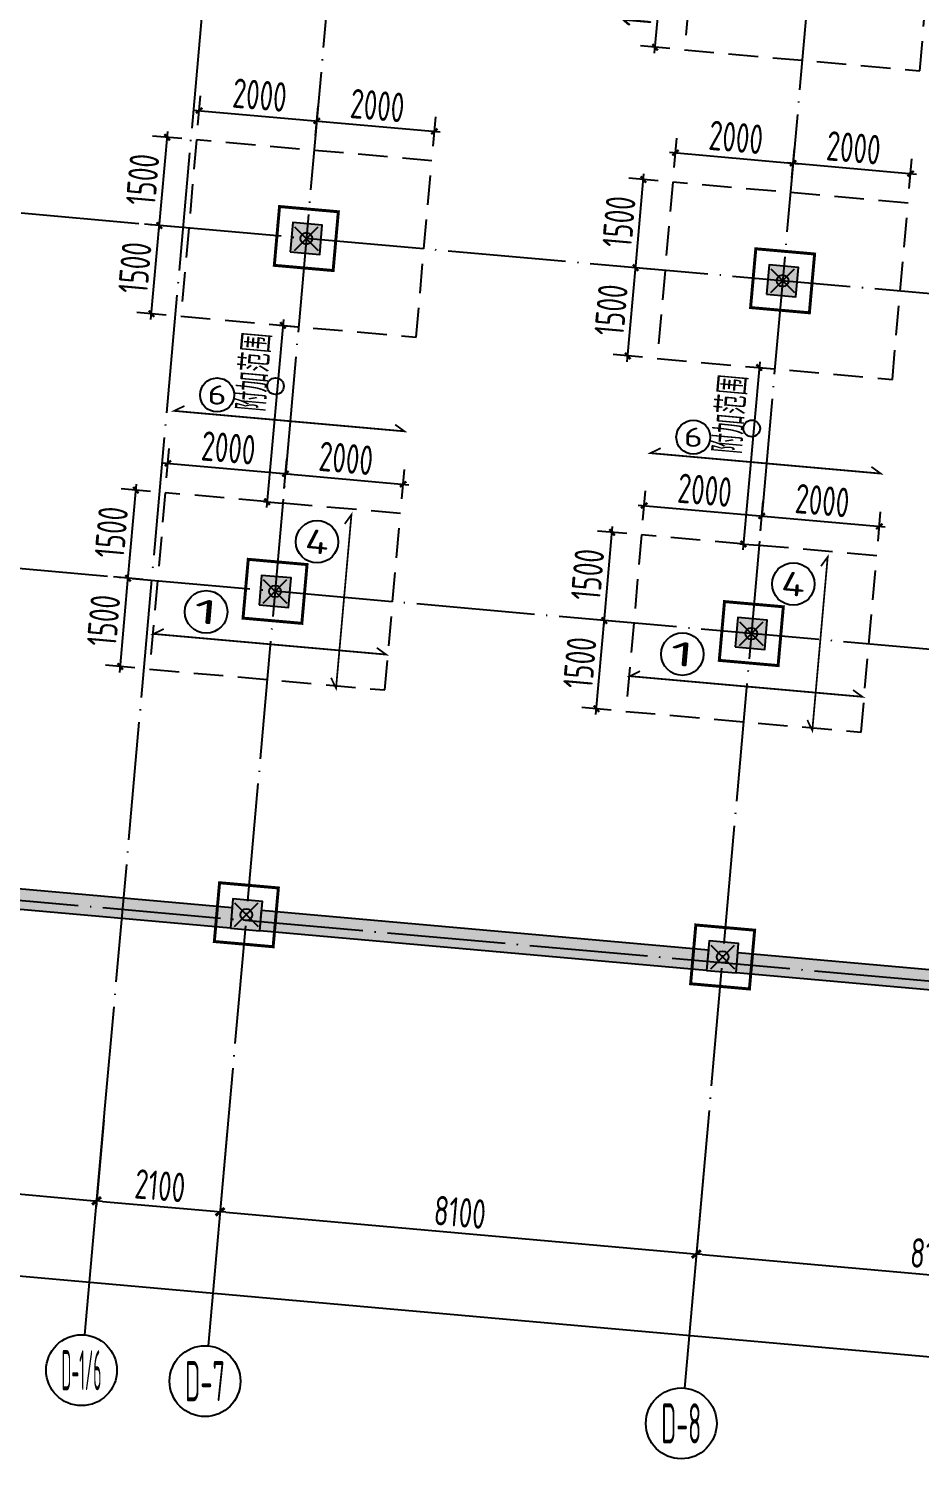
# Model space of a CAD drawing. Extents: x -57409 to 252654, y -8259 to 229119.
# Drawn here: x 83821 to 98913, y 24007 to 48636 of the extents above; entities that cross this region are included whole.
import ezdxf
from ezdxf.enums import TextEntityAlignment as Align

# ---------------------------------------------------------------- set-up
doc = ezdxf.new("R2010")
doc.units = 0
doc.header["$LTSCALE"] = 100
doc.header["$PDMODE"] = 35
doc.header["$PDSIZE"] = 200
doc.linetypes.add('DASHED', pattern=[0.75, 0.5, -0.25])
doc.linetypes.add('DOTE', pattern=[2.42, 2, -0.2, 0.02, -0.2])
doc.layers.get('0').update_dxf_attribs({"linetype": 'CONTINUOUS'})
doc.layers.get('Defpoints').update_dxf_attribs({"linetype": 'CONTINUOUS'})
for name, color, linetype in [('B-TEXT', 3, 'CONTINUOUS'), ('codim', 7, 'CONTINUOUS'), ('COLU', 7, 'CONTINUOUS'), ('CT', 2, 'CONTINUOUS'), ('dote', 253, 'DOTE'), ('h填实-柱墙', 254, 'CONTINUOUS'), ('WALL', 3, 'CONTINUOUS'), ('Z-AXIS', 3, 'CONTINUOUS'), ('Z-TEXT', 2, 'CONTINUOUS'), ('z柱下板带', 140, 'CONTINUOUS'), ('z柱下板带1', 60, 'CONTINUOUS'), ('板底钢筋', 24, 'CONTINUOUS')]:
    doc.layers.add(name, color=color, linetype=linetype)
doc.layers.add('重心计算', color=7, linetype='CONTINUOUS', plot=False)
doc.styles.add('_TCH_AXIS', font='tssdeng.shx', dxfattribs={"width": 0.7, "bigfont": 'tssdchn.shx'})
doc.styles.add('COMPLEX', font='tssdeng.shx', dxfattribs={"width": 0.7, "bigfont": 'tssdchn.shx'})
doc.styles.add('Jgcad-DIM', font='tssdeng.shx', dxfattribs={"width": 0.7, "bigfont": 'tssdchn.shx'})
doc.styles.add('TSSD_Dimension', font='tssdeng.shx', dxfattribs={"width": 0.7})
doc.dimstyles.new('TSSD_100_100$0', dxfattribs={"dimtxt": 300, "dimasz": 100, "dimexe": 100, "dimexo": 250, "dimgap": 100, "dimtad": 1, "dimdec": 0, "dimzin": 0, "dimdsep": 46, "dimtxsty": 'TSSD_Dimension', "dimblk": '_tsdbk', "dimblk1": '_tsdbk', "dimblk2": '_tsdbk', "dimsah": 1, "dimcen": 0, "dimdle": 100, "dimclrt": 7, "dimadec": 0, "dimazin": 0, "dimtfac": 1, "dimtdec": 0, "dimtix": 1, "dimtmove": 2, "dimatfit": 3, "dimldrblk": '_tsdbk', "dimfxl": 1, "dimtolj": 1, "dimtzin": 0, "dimarcsym": 0})

# ---------------------------------------------------------------- blocks, each defined once
blk = doc.blocks.new('_tsdbk')
blk.add_line((-1, 0), (0, 0))
at = {"const_width": 0.5}
blk.add_lwpolyline([(-0.7, -0.7), (0.7, 0.7)], dxfattribs=at)
blk = doc.blocks.new('*D14')
at = {"layer": 'Defpoints', "color": 0}
for p in [(48949, 33607), (214449, 18928), (214184, 15937)]:
    blk.add_point(p, dxfattribs=at)
at = {"layer": 'Z-AXIS', "color": 0, "lineweight": -2}
for p, q in [((48927, 33358), (48675, 30516)), ((48783, 30606), (214084, 15946)), ((214427, 18679), (214175, 15837))]:
    blk.add_line(p, q, dxfattribs=at)
at = {"layer": 'Z-AXIS', "color": 0, "lineweight": -2, "xscale": 100, "yscale": 100, "zscale": 100}
for p, rotation in [((48684, 30615), 174.9316457825303), ((214184, 15937), 354.9316457825303)]:
    blk.add_blockref('_tsdbk', p, dxfattribs=dict(at, rotation=rotation))
at = {"layer": 'Z-AXIS', "color": 7, "insert": (131465, 23625), "char_height": 500, "attachment_point": 5, "rotation": 354.9316, "style": 'TSSD_Dimension'}
blk.add_mtext('\\A1;166150', dxfattribs=at)
blk = doc.blocks.new('*D19')
at = {"layer": 'Defpoints', "color": 0}
for p in [(95267, 29499), (103335, 28783), (103192, 27169)]:
    blk.add_point(p, dxfattribs=at)
at = {"layer": 'Z-AXIS', "color": 0, "lineweight": -2}
for p, q in [((95245, 29250), (95115, 27785)), ((103313, 28534), (103183, 27069)), ((95223, 27875), (103093, 27178))]:
    blk.add_line(p, q, dxfattribs=at)
at = {"layer": 'Z-AXIS', "color": 0, "lineweight": -2, "xscale": 100, "yscale": 100, "zscale": 100}
for p, rotation in [((95124, 27884), 174.9316457825303), ((103192, 27169), 354.9316457825303)]:
    blk.add_blockref('_tsdbk', p, dxfattribs=dict(at, rotation=rotation))
at = {"layer": 'Z-AXIS', "color": 7, "insert": (99189, 27875), "char_height": 500, "attachment_point": 5, "rotation": 354.9316, "style": 'TSSD_Dimension'}
blk.add_mtext('\\A1;8100', dxfattribs=at)
blk = doc.blocks.new('*D20')
at = {"layer": 'Defpoints', "color": 0}
for p in [(79130, 30930), (85107, 30400), (84964, 28785)]:
    blk.add_point(p, dxfattribs=at)
at = {"layer": 'Z-AXIS', "color": 0, "lineweight": -2}
for p, q in [((79108, 30681), (78978, 29216)), ((85085, 30151), (84955, 28686)), ((79087, 29307), (84864, 28794))]:
    blk.add_line(p, q, dxfattribs=at)
at = {"layer": 'Z-AXIS', "color": 0, "lineweight": -2, "xscale": 100, "yscale": 100, "zscale": 100}
for p, rotation in [((78987, 29315), 174.9316457825303), ((84964, 28785), 354.9316457825303)]:
    blk.add_blockref('_tsdbk', p, dxfattribs=dict(at, rotation=rotation))
at = {"layer": 'Z-AXIS', "color": 7, "insert": (82006, 29399), "char_height": 500, "attachment_point": 5, "rotation": 354.9316, "style": 'TSSD_Dimension'}
blk.add_mtext('\\A1;6000', dxfattribs=at)
blk = doc.blocks.new('*D22')
at = {"layer": 'Defpoints', "color": 0}
for p in [(87199, 30214), (95267, 29499), (95124, 27884)]:
    blk.add_point(p, dxfattribs=at)
at = {"layer": 'Z-AXIS', "color": 0, "lineweight": -2}
for p, q in [((87177, 29965), (87047, 28500)), ((95245, 29250), (95115, 27785)), ((87155, 28591), (95024, 27893))]:
    blk.add_line(p, q, dxfattribs=at)
at = {"layer": 'Z-AXIS', "color": 0, "lineweight": -2, "xscale": 100, "yscale": 100, "zscale": 100}
for p, rotation in [((87056, 28600), 174.9316457825303), ((95124, 27884), 354.9316457825303)]:
    blk.add_blockref('_tsdbk', p, dxfattribs=dict(at, rotation=rotation))
at = {"layer": 'Z-AXIS', "color": 7, "insert": (91121, 28591), "char_height": 500, "attachment_point": 5, "rotation": 354.9316, "style": 'TSSD_Dimension'}
blk.add_mtext('\\A1;8100', dxfattribs=at)
blk = doc.blocks.new('_AXISO')
blk.add_circle((0, 0), 0.5)
at = {"layer": 'B-TEXT', "style": 'COMPLEX', "width": 1.450893}
blk.add_attdef('A', text='', height=0.56, dxfattribs=at).set_placement((0.249375, -0.28), (0.749375, -0.28), align=Align.FIT)
blk = doc.blocks.new('*D48')
at = {"layer": 'Defpoints', "color": 0}
for p in [(85107, 30400), (87199, 30214), (87056, 28600)]:
    blk.add_point(p, dxfattribs=at)
at = {"layer": 'Z-AXIS', "color": 0, "lineweight": -2}
for p, q in [((85085, 30151), (84955, 28686)), ((87177, 29965), (87047, 28500)), ((85063, 28777), (86956, 28609))]:
    blk.add_line(p, q, dxfattribs=at)
at = {"layer": 'Z-AXIS', "color": 0, "lineweight": -2, "xscale": 100, "yscale": 100, "zscale": 100}
for p, rotation in [((84964, 28785), 174.9316457825303), ((87056, 28600), 354.9316457825303)]:
    blk.add_blockref('_tsdbk', p, dxfattribs=dict(at, rotation=rotation))
at = {"layer": 'Z-AXIS', "color": 7, "insert": (86041, 29041), "char_height": 500, "attachment_point": 5, "rotation": 354.9316, "style": 'TSSD_Dimension'}
blk.add_mtext('\\A1;2100', dxfattribs=at)
blk = doc.blocks.new('_ArchTick')
at = {"color": 0, "linetype": 'ByBlock', "const_width": 0.4}
blk.add_lwpolyline([(-0.5, -0.5), (0.5, 0.5)], dxfattribs=at)
blk = doc.blocks.new('*D1928')
at = {"layer": 'codim', "color": 7, "lineweight": -2}
for p, q in [((94809, 49800), (94311, 49844)), ((94676, 48306), (94178, 48350))]:
    blk.add_line(p, q, dxfattribs=at)
at = {"layer": 'codim', "color": 0, "lineweight": -2}
blk.add_line((94418, 48228), (94569, 49922), dxfattribs=at)
at = {"layer": 'Defpoints', "color": 0}
for p in [(94560, 49822), (95058, 49778), (94925, 48284)]:
    blk.add_point(p, dxfattribs=at)
at = {"layer": 'codim', "color": 0, "lineweight": -2, "xscale": 100, "yscale": 100, "zscale": 100}
for p, rotation in [((94560, 49822), 84.93164578921417), ((94427, 48328), 264.9316457892142)]:
    blk.add_blockref('_ArchTick', p, dxfattribs=dict(at, rotation=rotation))
at = {"layer": 'codim', "color": 1, "insert": (94145, 49106), "char_height": 500, "attachment_point": 5, "rotation": 84.9316, "style": 'Jgcad-DIM'}
blk.add_mtext('\\A1;1500', dxfattribs=at)
blk = doc.blocks.new('*D1569')
at = {"layer": 'codim', "color": 7, "lineweight": -2}
for p, q in [((94345, 44571), (93847, 44615)), ((94212, 43076), (93714, 43121))]:
    blk.add_line(p, q, dxfattribs=at)
at = {"layer": 'codim', "color": 0, "lineweight": -2}
blk.add_line((93955, 42999), (94105, 44692), dxfattribs=at)
at = {"layer": 'Defpoints', "color": 0}
for p in [(94096, 44593), (94594, 44548), (94461, 43054)]:
    blk.add_point(p, dxfattribs=at)
at = {"layer": 'codim', "color": 0, "lineweight": -2, "xscale": 100, "yscale": 100, "zscale": 100}
for p, rotation in [((94096, 44593), 84.93164578921419), ((93963, 43099), 264.9316457892142)]:
    blk.add_blockref('_ArchTick', p, dxfattribs=dict(at, rotation=rotation))
at = {"layer": 'codim', "color": 1, "insert": (93681, 43876), "char_height": 500, "attachment_point": 5, "rotation": 84.9316, "style": 'Jgcad-DIM'}
blk.add_mtext('\\A1;1500', dxfattribs=at)
blk = doc.blocks.new('*D1570')
at = {"layer": 'codim', "color": 7, "lineweight": -2}
for p, q in [((94477, 46065), (93979, 46109)), ((94345, 44571), (93847, 44615))]:
    blk.add_line(p, q, dxfattribs=at)
at = {"layer": 'codim', "color": 0, "lineweight": -2}
blk.add_line((94087, 44493), (94237, 46186), dxfattribs=at)
at = {"layer": 'Defpoints', "color": 0}
for p in [(94228, 46087), (94726, 46043), (94594, 44548)]:
    blk.add_point(p, dxfattribs=at)
at = {"layer": 'codim', "color": 0, "lineweight": -2, "xscale": 100, "yscale": 100, "zscale": 100}
for p, rotation in [((94228, 46087), 84.93164578921419), ((94096, 44593), 264.9316457892142)]:
    blk.add_blockref('_ArchTick', p, dxfattribs=dict(at, rotation=rotation))
at = {"layer": 'codim', "color": 1, "insert": (93814, 45371), "char_height": 500, "attachment_point": 5, "rotation": 84.9316, "style": 'Jgcad-DIM'}
blk.add_mtext('\\A1;1500', dxfattribs=at)
blk = doc.blocks.new('*D1571')
at = {"layer": 'codim', "color": 0, "lineweight": -2}
blk.add_line((94671, 46549), (96862, 46355), dxfattribs=at)
at = {"layer": 'codim', "color": 7, "lineweight": -2}
for p, q in [((94749, 46292), (94793, 46790)), ((96741, 46115), (96785, 46613))]:
    blk.add_line(p, q, dxfattribs=at)
at = {"layer": 'Defpoints', "color": 0}
for p in [(96763, 46364), (94726, 46043), (96719, 45866)]:
    blk.add_point(p, dxfattribs=at)
at = {"layer": 'codim', "color": 0, "lineweight": -2, "xscale": 100, "yscale": 100, "zscale": 100}
for p, rotation in [((94771, 46541), 174.9316457875866), ((96763, 46364), 354.9316457875866)]:
    blk.add_blockref('_ArchTick', p, dxfattribs=dict(at, rotation=rotation))
at = {"layer": 'codim', "color": 1, "insert": (95798, 46801), "char_height": 500, "attachment_point": 5, "rotation": 354.9316, "style": 'Jgcad-DIM'}
blk.add_mtext('\\A1;2000', dxfattribs=at)
blk = doc.blocks.new('*D1572')
at = {"layer": 'codim', "color": 7, "lineweight": -2}
for p, q in [((96741, 46115), (96785, 46613)), ((98733, 45938), (98777, 46436))]:
    blk.add_line(p, q, dxfattribs=at)
at = {"layer": 'codim', "color": 0, "lineweight": -2}
blk.add_line((96663, 46373), (98855, 46178), dxfattribs=at)
at = {"layer": 'Defpoints', "color": 0}
for p in [(98755, 46187), (96719, 45866), (98711, 45689)]:
    blk.add_point(p, dxfattribs=at)
at = {"layer": 'codim', "color": 0, "lineweight": -2, "xscale": 100, "yscale": 100, "zscale": 100}
for p, rotation in [((96763, 46364), 174.9316457875866), ((98755, 46187), 354.9316457875866)]:
    blk.add_blockref('_ArchTick', p, dxfattribs=dict(at, rotation=rotation))
at = {"layer": 'codim', "color": 1, "insert": (97790, 46624), "char_height": 500, "attachment_point": 5, "rotation": 354.9316, "style": 'Jgcad-DIM'}
blk.add_mtext('\\A1;2000', dxfattribs=at)
blk = doc.blocks.new('*D1573')
at = {"layer": 'codim', "color": 7, "lineweight": -2}
for p, q in [((86277, 45286), (85779, 45330)), ((86144, 43792), (85646, 43836))]:
    blk.add_line(p, q, dxfattribs=at)
at = {"layer": 'codim', "color": 0, "lineweight": -2}
blk.add_line((85886, 43714), (86036, 45408), dxfattribs=at)
at = {"layer": 'Defpoints', "color": 0}
for p in [(86028, 45308), (86526, 45264), (86393, 43770)]:
    blk.add_point(p, dxfattribs=at)
at = {"layer": 'codim', "color": 0, "lineweight": -2, "xscale": 100, "yscale": 100, "zscale": 100}
for p, rotation in [((86028, 45308), 84.93164578921423), ((85895, 43814), 264.9316457892142)]:
    blk.add_blockref('_ArchTick', p, dxfattribs=dict(at, rotation=rotation))
at = {"layer": 'codim', "color": 1, "insert": (85613, 44592), "char_height": 500, "attachment_point": 5, "rotation": 84.9316, "style": 'Jgcad-DIM'}
blk.add_mtext('\\A1;1500', dxfattribs=at)
blk = doc.blocks.new('*D1574')
at = {"layer": 'codim', "color": 7, "lineweight": -2}
for p, q in [((86409, 46780), (85911, 46824)), ((86277, 45286), (85779, 45330))]:
    blk.add_line(p, q, dxfattribs=at)
at = {"layer": 'codim', "color": 0, "lineweight": -2}
blk.add_line((86019, 45209), (86169, 46902), dxfattribs=at)
at = {"layer": 'Defpoints', "color": 0}
for p in [(86160, 46802), (86658, 46758), (86526, 45264)]:
    blk.add_point(p, dxfattribs=at)
at = {"layer": 'codim', "color": 0, "lineweight": -2, "xscale": 100, "yscale": 100, "zscale": 100}
for p, rotation in [((86160, 46802), 84.93164578921423), ((86028, 45308), 264.9316457892142)]:
    blk.add_blockref('_ArchTick', p, dxfattribs=dict(at, rotation=rotation))
at = {"layer": 'codim', "color": 1, "insert": (85745, 46086), "char_height": 500, "attachment_point": 5, "rotation": 84.9316, "style": 'Jgcad-DIM'}
blk.add_mtext('\\A1;1500', dxfattribs=at)
blk = doc.blocks.new('*D1575')
at = {"layer": 'codim', "color": 7, "lineweight": -2}
for p, q in [((86680, 47007), (86724, 47505)), ((88672, 46831), (88717, 47329))]:
    blk.add_line(p, q, dxfattribs=at)
at = {"layer": 'codim', "color": 0, "lineweight": -2}
blk.add_line((86603, 47265), (88794, 47071), dxfattribs=at)
at = {"layer": 'Defpoints', "color": 0}
for p in [(88695, 47080), (86658, 46758), (88650, 46582)]:
    blk.add_point(p, dxfattribs=at)
at = {"layer": 'codim', "color": 0, "lineweight": -2, "xscale": 100, "yscale": 100, "zscale": 100}
for p, rotation in [((86702, 47256), 174.9316457875908), ((88695, 47080), 354.9316457875908)]:
    blk.add_blockref('_ArchTick', p, dxfattribs=dict(at, rotation=rotation))
at = {"layer": 'codim', "color": 1, "insert": (87729, 47517), "char_height": 500, "attachment_point": 5, "rotation": 354.9316, "style": 'Jgcad-DIM'}
blk.add_mtext('\\A1;2000', dxfattribs=at)
blk = doc.blocks.new('*D1576')
at = {"layer": 'codim', "color": 7, "lineweight": -2}
for p, q in [((88672, 46831), (88717, 47329)), ((90665, 46654), (90709, 47152))]:
    blk.add_line(p, q, dxfattribs=at)
at = {"layer": 'codim', "color": 0, "lineweight": -2}
blk.add_line((88595, 47088), (90786, 46894), dxfattribs=at)
at = {"layer": 'Defpoints', "color": 0}
for p in [(90687, 46903), (88650, 46582), (90643, 46405)]:
    blk.add_point(p, dxfattribs=at)
at = {"layer": 'codim', "color": 0, "lineweight": -2, "xscale": 100, "yscale": 100, "zscale": 100}
for p, rotation in [((88695, 47080), 174.9316457875908), ((90687, 46903), 354.9316457875908)]:
    blk.add_blockref('_ArchTick', p, dxfattribs=dict(at, rotation=rotation))
at = {"layer": 'codim', "color": 1, "insert": (89722, 47340), "char_height": 500, "attachment_point": 5, "rotation": 354.9316, "style": 'Jgcad-DIM'}
blk.add_mtext('\\A1;2000', dxfattribs=at)
blk = doc.blocks.new('*D1449')
at = {"layer": 'codim', "color": 0, "lineweight": -2}
blk.add_line((93425, 37022), (93575, 38716), dxfattribs=at)
at = {"layer": 'codim', "color": 7, "lineweight": -2}
for p, q in [((93815, 38594), (93317, 38638)), ((93682, 37100), (93184, 37144))]:
    blk.add_line(p, q, dxfattribs=at)
at = {"layer": 'Defpoints', "color": 0}
for p in [(93566, 38616), (94064, 38572), (93931, 37078)]:
    blk.add_point(p, dxfattribs=at)
at = {"layer": 'codim', "color": 0, "lineweight": -2, "xscale": 100, "yscale": 100, "zscale": 100}
for p, rotation in [((93566, 38616), 84.93164578921422), ((93433, 37122), 264.9316457892142)]:
    blk.add_blockref('_ArchTick', p, dxfattribs=dict(at, rotation=rotation))
at = {"layer": 'codim', "color": 1, "insert": (93151, 37900), "char_height": 500, "attachment_point": 5, "rotation": 84.9316, "style": 'Jgcad-DIM'}
blk.add_mtext('\\A1;1500', dxfattribs=at)
blk = doc.blocks.new('*D1450')
at = {"layer": 'codim', "color": 0, "lineweight": -2}
blk.add_line((93557, 38516), (93707, 40210), dxfattribs=at)
at = {"layer": 'codim', "color": 7, "lineweight": -2}
for p, q in [((93947, 40088), (93449, 40132)), ((93815, 38594), (93317, 38638))]:
    blk.add_line(p, q, dxfattribs=at)
at = {"layer": 'Defpoints', "color": 0}
for p in [(93698, 40110), (94196, 40066), (94064, 38572)]:
    blk.add_point(p, dxfattribs=at)
at = {"layer": 'codim', "color": 0, "lineweight": -2, "xscale": 100, "yscale": 100, "zscale": 100}
for p, rotation in [((93698, 40110), 84.93164578921422), ((93566, 38616), 264.9316457892142)]:
    blk.add_blockref('_ArchTick', p, dxfattribs=dict(at, rotation=rotation))
at = {"layer": 'codim', "color": 1, "insert": (93283, 39394), "char_height": 500, "attachment_point": 5, "rotation": 84.9316, "style": 'Jgcad-DIM'}
blk.add_mtext('\\A1;1500', dxfattribs=at)
blk = doc.blocks.new('*D1451')
at = {"layer": 'codim', "color": 7, "lineweight": -2}
for p, q in [((94219, 40315), (94263, 40813)), ((96211, 40138), (96255, 40636))]:
    blk.add_line(p, q, dxfattribs=at)
at = {"layer": 'codim', "color": 0, "lineweight": -2}
blk.add_line((94141, 40573), (96332, 40379), dxfattribs=at)
at = {"layer": 'Defpoints', "color": 0}
for p in [(96233, 40387), (94196, 40066), (96189, 39889)]:
    blk.add_point(p, dxfattribs=at)
at = {"layer": 'codim', "color": 0, "lineweight": -2, "xscale": 100, "yscale": 100, "zscale": 100}
for p, rotation in [((94241, 40564), 174.9316457875893), ((96233, 40387), 354.9316457875893)]:
    blk.add_blockref('_ArchTick', p, dxfattribs=dict(at, rotation=rotation))
at = {"layer": 'codim', "color": 1, "insert": (95268, 40824), "char_height": 500, "attachment_point": 5, "rotation": 354.9316, "style": 'Jgcad-DIM'}
blk.add_mtext('\\A1;2000', dxfattribs=at)
blk = doc.blocks.new('*D1452')
at = {"layer": 'codim', "color": 0, "lineweight": -2}
blk.add_line((96133, 40396), (98325, 40202), dxfattribs=at)
at = {"layer": 'codim', "color": 7, "lineweight": -2}
for p, q in [((96211, 40138), (96255, 40636)), ((98203, 39962), (98247, 40460))]:
    blk.add_line(p, q, dxfattribs=at)
at = {"layer": 'Defpoints', "color": 0}
for p in [(98225, 40211), (96189, 39889), (98181, 39713)]:
    blk.add_point(p, dxfattribs=at)
at = {"layer": 'codim', "color": 0, "lineweight": -2, "xscale": 100, "yscale": 100, "zscale": 100}
for p, rotation in [((96233, 40387), 174.9316457875893), ((98225, 40211), 354.9316457875893)]:
    blk.add_blockref('_ArchTick', p, dxfattribs=dict(at, rotation=rotation))
at = {"layer": 'codim', "color": 1, "insert": (97260, 40648), "char_height": 500, "attachment_point": 5, "rotation": 354.9316, "style": 'Jgcad-DIM'}
blk.add_mtext('\\A1;2000', dxfattribs=at)
blk = doc.blocks.new('*D1483')
at = {"layer": 'codim', "color": 0, "lineweight": -2}
blk.add_line((85356, 37738), (85506, 39431), dxfattribs=at)
at = {"layer": 'codim', "color": 7, "lineweight": -2}
for p, q in [((85747, 39310), (85249, 39354)), ((85614, 37815), (85116, 37860))]:
    blk.add_line(p, q, dxfattribs=at)
at = {"layer": 'Defpoints', "color": 0}
for p in [(85498, 39332), (85996, 39288), (85863, 37793)]:
    blk.add_point(p, dxfattribs=at)
at = {"layer": 'codim', "color": 0, "lineweight": -2, "xscale": 100, "yscale": 100, "zscale": 100}
for p, rotation in [((85498, 39332), 84.93164578921419), ((85365, 37838), 264.9316457892142)]:
    blk.add_blockref('_ArchTick', p, dxfattribs=dict(at, rotation=rotation))
at = {"layer": 'codim', "color": 1, "insert": (85083, 38616), "char_height": 500, "attachment_point": 5, "rotation": 84.9316, "style": 'Jgcad-DIM'}
blk.add_mtext('\\A1;1500', dxfattribs=at)
blk = doc.blocks.new('*D1484')
at = {"layer": 'codim', "color": 0, "lineweight": -2}
blk.add_line((85489, 39232), (85639, 40925), dxfattribs=at)
at = {"layer": 'codim', "color": 7, "lineweight": -2}
for p, q in [((85879, 40804), (85381, 40848)), ((85747, 39310), (85249, 39354))]:
    blk.add_line(p, q, dxfattribs=at)
at = {"layer": 'Defpoints', "color": 0}
for p in [(85630, 40826), (86128, 40782), (85996, 39288)]:
    blk.add_point(p, dxfattribs=at)
at = {"layer": 'codim', "color": 0, "lineweight": -2, "xscale": 100, "yscale": 100, "zscale": 100}
for p, rotation in [((85630, 40826), 84.93164578921419), ((85498, 39332), 264.9316457892142)]:
    blk.add_blockref('_ArchTick', p, dxfattribs=dict(at, rotation=rotation))
at = {"layer": 'codim', "color": 1, "insert": (85215, 40110), "char_height": 500, "attachment_point": 5, "rotation": 84.9316, "style": 'Jgcad-DIM'}
blk.add_mtext('\\A1;1500', dxfattribs=at)
blk = doc.blocks.new('*D1485')
at = {"layer": 'codim', "color": 7, "lineweight": -2}
for p, q in [((86150, 41031), (86194, 41529)), ((88142, 40854), (88187, 41352))]:
    blk.add_line(p, q, dxfattribs=at)
at = {"layer": 'codim', "color": 0, "lineweight": -2}
blk.add_line((86073, 41289), (88264, 41094), dxfattribs=at)
at = {"layer": 'Defpoints', "color": 0}
for p in [(88164, 41103), (86128, 40782), (88120, 40605)]:
    blk.add_point(p, dxfattribs=at)
at = {"layer": 'codim', "color": 0, "lineweight": -2, "xscale": 100, "yscale": 100, "zscale": 100}
for p, rotation in [((86172, 41280), 174.9316457875881), ((88164, 41103), 354.9316457875881)]:
    blk.add_blockref('_ArchTick', p, dxfattribs=dict(at, rotation=rotation))
at = {"layer": 'codim', "color": 1, "insert": (87199, 41540), "char_height": 500, "attachment_point": 5, "rotation": 354.9316, "style": 'Jgcad-DIM'}
blk.add_mtext('\\A1;2000', dxfattribs=at)
blk = doc.blocks.new('*D1486')
at = {"layer": 'codim', "color": 7, "lineweight": -2}
for p, q in [((88142, 40854), (88187, 41352)), ((90135, 40677), (90179, 41175))]:
    blk.add_line(p, q, dxfattribs=at)
at = {"layer": 'codim', "color": 0, "lineweight": -2}
blk.add_line((88065, 41112), (90256, 40917), dxfattribs=at)
at = {"layer": 'Defpoints', "color": 0}
for p in [(90157, 40926), (88120, 40605), (90112, 40428)]:
    blk.add_point(p, dxfattribs=at)
at = {"layer": 'codim', "color": 0, "lineweight": -2, "xscale": 100, "yscale": 100, "zscale": 100}
for p, rotation in [((88164, 41103), 174.9316457875881), ((90157, 40926), 354.9316457875881)]:
    blk.add_blockref('_ArchTick', p, dxfattribs=dict(at, rotation=rotation))
at = {"layer": 'codim', "color": 1, "insert": (89191, 41363), "char_height": 500, "attachment_point": 5, "rotation": 354.9316, "style": 'Jgcad-DIM'}
blk.add_mtext('\\A1;2000', dxfattribs=at)
blk = doc.blocks.new('*D2895')
at = {"layer": 'codim', "color": 0, "lineweight": -2}
blk.add_line((96198, 43001), (95914, 39813), dxfattribs=at)
at = {"layer": 'codim', "color": 7, "lineweight": -2}
for p, q in [((96127, 42907), (96438, 42879)), ((95863, 39918), (96172, 39891))]:
    blk.add_line(p, q, dxfattribs=at)
at = {"layer": 'Defpoints', "color": 0}
for p in [(95878, 42929), (95614, 39941), (95923, 39913)]:
    blk.add_point(p, dxfattribs=at)
at = {"layer": 'codim', "color": 0, "lineweight": -2, "xscale": 100, "yscale": 100, "zscale": 100}
for p, rotation in [((96189, 42901), 84.8999999995674), ((95923, 39913), 264.8999999995674)]:
    blk.add_blockref('_ArchTick', p, dxfattribs=dict(at, rotation=rotation))
at = {"layer": 'codim', "color": 1, "insert": (95706, 42112), "char_height": 500, "attachment_point": 5, "rotation": 84.9, "style": 'Jgcad-DIM'}
blk.add_mtext('\\A1;\\A1;\\A1;\\A1;附加范围', dxfattribs=at)
blk = doc.blocks.new('*D2896')
at = {"layer": 'codim', "color": 0, "lineweight": -2}
blk.add_line((88130, 43716), (87845, 40529), dxfattribs=at)
at = {"layer": 'codim', "color": 7, "lineweight": -2}
for p, q in [((88059, 43622), (88370, 43594)), ((87795, 40634), (88103, 40606))]:
    blk.add_line(p, q, dxfattribs=at)
at = {"layer": 'Defpoints', "color": 0}
for p in [(87810, 43644), (87546, 40656), (87854, 40629)]:
    blk.add_point(p, dxfattribs=at)
at = {"layer": 'codim', "color": 0, "lineweight": -2, "xscale": 100, "yscale": 100, "zscale": 100}
for p, rotation in [((88121, 43617), 84.8999999995674), ((87854, 40629), 264.8999999995674)]:
    blk.add_blockref('_ArchTick', p, dxfattribs=dict(at, rotation=rotation))
at = {"layer": 'codim', "color": 1, "insert": (87637, 42828), "char_height": 500, "attachment_point": 5, "rotation": 84.9, "style": 'Jgcad-DIM'}
blk.add_mtext('\\A1;\\A1;\\A1;\\A1;附加范围', dxfattribs=at)

msp = doc.modelspace()

# ---------------------------------------------------------------- hatches: boundary and pattern name
at = {"layer": 'h填实-柱墙'}
for points in [[(88246.7, 44860.4), (88744.8, 44816.3), (88788.9, 45314.3), (88290.9, 45358.5)], [(96315, 44144.8), (96813.1, 44100.7), (96857.3, 44598.7), (96359.2, 44642.9)], [(87716.7, 38883.9), (88214.7, 38839.7), (88258.9, 39337.8), (87760.8, 39381.9)], [(95785, 38168.3), (96283, 38124.1), (96327.2, 38622.2), (95829.2, 38666.3)], [(79691.4, 34425.4), (87261.7, 33754), (87230.8, 33405.4), (79660.5, 34076.8)], [(87230.8, 33405.4), (87728.8, 33361.2), (87773, 33859.3), (87274.9, 33903.4)], [(87759.7, 33709.9), (95330, 33038.4), (95299.1, 32689.8), (87728.8, 33361.2)], [(95299.1, 32689.8), (95797.1, 32645.6), (95841.3, 33143.7), (95343.3, 33187.9)], [(95828.1, 32994.3), (103398.3, 32322.9), (103367.4, 31974.2), (95797.1, 32645.6)]]:
    msp.add_hatch(color=256, dxfattribs=at).paths.add_polyline_path(points)

# ---------------------------------------------------------------- linework, layer by layer
at = {"layer": 'codim'}
for centre in [(87995.5, 42586.1), (96063.8, 41870.6)]:
    msp.add_circle(centre, 140.1, dxfattribs=at)
at = {"layer": 'COLU'}
for points in [[(88246.7, 44860.4), (88744.8, 44816.3), (88788.9, 45314.3), (88290.9, 45358.5)], [(96315, 44144.8), (96813.1, 44100.7), (96857.3, 44598.7), (96359.2, 44642.9)], [(87716.7, 38883.9), (88214.7, 38839.7), (88258.9, 39337.8), (87760.8, 39381.9)], [(95785, 38168.3), (96283, 38124.1), (96327.2, 38622.2), (95829.2, 38666.3)], [(87230.8, 33405.4), (87728.8, 33361.2), (87773, 33859.3), (87274.9, 33903.4)], [(95299.1, 32689.8), (95797.1, 32645.6), (95841.3, 33143.7), (95343.3, 33187.9)]]:
    msp.add_lwpolyline(points, close=True, dxfattribs=at)
at = {"layer": 'CT', "const_width": 50}
for points in [[(87975.6, 44633.5), (88971.7, 44545.2), (89060, 45541.2), (88064, 45629.6)], [(96043.9, 43917.9), (97040, 43829.6), (97128.4, 44825.7), (96132.3, 44914)], [(87445.5, 38657), (88441.6, 38568.6), (88530, 39564.7), (87533.9, 39653)], [(95513.9, 37941.4), (96510, 37853), (96598.3, 38849.1), (95602.2, 38937.5)], [(86959.7, 33178.5), (87955.7, 33090.1), (88044.1, 34086.2), (87048, 34174.5)], [(95028, 32462.9), (96024.1, 32374.5), (96112.4, 33370.6), (95116.3, 33459)]]:
    msp.add_lwpolyline(points, close=True, dxfattribs=at)
at = {"layer": 'dote', "ltscale": 10}
for p, q in [((87393.4, 56180.1), (85106.9, 30399.8)), ((88981.6, 50316.8), (87198.7, 30214.3)), ((97050, 49601.3), (95267.1, 29498.7)), ((218258.6, 33580.5), (58336.3, 47764.2)), ((217728.5, 27604), (44456.4, 42971.7)), ((217233.8, 22025.9), (51531.5, 36722.2))]:
    msp.add_line(p, q, dxfattribs=at)
at = {"layer": 'WALL'}
for points in [[(79691.4, 34425.4), (87261.7, 33754), (87230.8, 33405.4), (79660.5, 34076.8)], [(87759.7, 33709.9), (95330, 33038.4), (95299.1, 32689.8), (87728.8, 33361.2)], [(95828.1, 32994.3), (103398.3, 32322.9), (103367.4, 31974.2), (95797.1, 32645.6)]]:
    msp.add_lwpolyline(points, close=True, dxfattribs=at)
at = {"layer": 'Z-AXIS'}
for p, q in [((85106.9, 30399.8), (84762.3, 26514.2)), ((87198.7, 30214.3), (86854.1, 26328.7)), ((95267.1, 29498.7), (94922.4, 25613.1))]:
    msp.add_line(p, q, dxfattribs=at)
at = {"layer": 'z柱下板带', "linetype": 'DASHED', "ltscale": 10}
for points in [[(94925.3, 48283.8), (98909.6, 47930.4), (99174.7, 50918.7), (95190.3, 51272.1)], [(86393.1, 43769.9), (90377.5, 43416.5), (90642.5, 46404.8), (86658.2, 46758.2)], [(94461.5, 43054.3), (98445.8, 42701), (98710.9, 45689.2), (94726.5, 46042.6)]]:
    msp.add_lwpolyline(points, close=True, dxfattribs=at)
at = {"layer": 'z柱下板带1', "linetype": 'DASHED', "ltscale": 10}
for points in [[(85863.1, 37793.4), (89847.4, 37440), (90112.5, 40428.3), (86128.1, 40781.7)], [(93931.4, 37077.8), (97915.8, 36724.4), (98180.8, 39712.7), (94196.4, 40066.1)]]:
    msp.add_lwpolyline(points, close=True, dxfattribs=at)
at = {"layer": '板底钢筋', "const_width": 30}
for points in [[(86454.1, 42252.5), (86279.2, 42167.7), (90179.5, 41821.7), (90022.3, 41936.1)], [(94522.4, 41536.9), (94347.5, 41452.1), (98247.8, 41106.1), (98090.6, 41220.5)], [(88936.4, 37645.9), (89021.3, 37471), (89281.9, 40409.4), (89167.6, 40252.2)], [(97004.7, 36930.3), (97089.6, 36755.4), (97350.2, 39693.8), (97235.9, 39536.6)], [(86104.2, 38474.4), (85929.3, 38389.5), (89869.3, 38040.1), (89712.1, 38154.4)], [(94172.5, 37758.8), (93997.6, 37673.9), (97937.6, 37324.5), (97780.4, 37438.8)]]:
    msp.add_lwpolyline(points, dxfattribs=at)
at = {"layer": '重心计算', "color": 5}
for p in [(88517.8, 45087.4), (88517.8, 45087.4), (96586.2, 44371.8), (96586.2, 44371.8), (87987.8, 39110.8), (87987.8, 39110.8), (96056.1, 38395.2), (96056.1, 38395.2), (87501.9, 33632.3), (87501.9, 33632.3), (95570.2, 32916.7), (95570.2, 32916.7)]:
    msp.add_point(p, dxfattribs=at)

# ---------------------------------------------------------------- block references
at = {"layer": 'Z-AXIS'}
ref = msp.add_blockref('_AXISO', (84709.3, 25916.5), dxfattribs=dict(at, xscale=1199.999999999998, yscale=1200, zscale=1200, rotation=359.9996457873818))
ref.add_attrib('A', 'D-1/6', dxfattribs={"color": 7, "height": 678.82, "rotation": 359.99965, "style": '_TCH_AXIS', "width": 0.26}).set_placement((84369.9, 25577.1), (85048.7, 25577.1), align=Align.FIT)
ref = msp.add_blockref('_AXISO', (86801.1, 25731), dxfattribs=dict(at, xscale=1199.999999999998, yscale=1200, zscale=1200, rotation=359.9996457873818))
ref.add_attrib('A', 'D-7', dxfattribs={"color": 7, "height": 678.82, "rotation": 359.99965, "style": '_TCH_AXIS', "width": 0.42623}).set_placement((86461.7, 25391.6), (87140.5, 25391.6), align=Align.FIT)
ref = msp.add_blockref('_AXISO', (94869.4, 25015.4), dxfattribs=dict(at, xscale=1199.999999999998, yscale=1200, zscale=1200, rotation=359.9996457873818))
ref.add_attrib('A', 'D-8', dxfattribs={"color": 7, "height": 678.82, "rotation": 359.99965, "style": '_TCH_AXIS', "width": 0.42623}).set_placement((94530, 24676), (95208.8, 24676), align=Align.FIT)
at = {"layer": 'Z-TEXT'}
ref = msp.add_blockref('_AXISO', (87005.5, 42437.1), dxfattribs=dict(at, xscale=576.0000000000059, yscale=576, zscale=576, rotation=359.9996457873814))
ref.add_attrib('A', '6', dxfattribs={"layer": 'Z-AXIS', "color": 7, "height": 325.8, "rotation": 359.99965, "style": '_TCH_AXIS', "width": 2}).set_placement((86842.6, 42274.2), (87168.4, 42274.2), align=Align.FIT)
ref = msp.add_blockref('_AXISO', (95073.8, 41721.5), dxfattribs=dict(at, xscale=576.0000000000059, yscale=576, zscale=576, rotation=359.9996457873814))
ref.add_attrib('A', '6', dxfattribs={"layer": 'Z-AXIS', "color": 7, "height": 325.8, "rotation": 359.99965, "style": '_TCH_AXIS', "width": 2}).set_placement((94910.9, 41558.6), (95236.7, 41558.6), align=Align.FIT)
ref = msp.add_blockref('_AXISO', (88699.3, 39951.1), dxfattribs=dict(at, xscale=720.0000000000083, yscale=720.0000000000005, zscale=720, rotation=354.9312915747627))
ref.add_attrib('A', '4', dxfattribs={"layer": 'Z-AXIS', "color": 7, "height": 407.3, "rotation": 354.93129, "style": '_TCH_AXIS', "width": 1.733333}).set_placement((88478.5, 39766.2), (88884.2, 39730.2), align=Align.FIT)
ref = msp.add_blockref('_AXISO', (96767.7, 39235.5), dxfattribs=dict(at, xscale=720.0000000000083, yscale=720.0000000000005, zscale=720, rotation=354.9312915747627))
ref.add_attrib('A', '4', dxfattribs={"layer": 'Z-AXIS', "color": 7, "height": 407.3, "rotation": 354.93129, "style": '_TCH_AXIS', "width": 1.733333}).set_placement((96546.8, 39050.6), (96952.5, 39014.6), align=Align.FIT)
ref = msp.add_blockref('_AXISO', (86820, 38762.6), dxfattribs=dict(at, xscale=720.0000000000083, yscale=720.0000000000005, zscale=720, rotation=354.9312915747627))
ref.add_attrib('A', '1', dxfattribs={"layer": 'Z-AXIS', "color": 7, "height": 407.3, "rotation": 354.93129, "style": '_TCH_AXIS', "width": 2.888889}).set_placement((86599.2, 38577.8), (87004.9, 38541.8), align=Align.FIT)
ref = msp.add_blockref('_AXISO', (94888.3, 38047), dxfattribs=dict(at, xscale=720.0000000000083, yscale=720.0000000000005, zscale=720, rotation=354.9312915747627))
ref.add_attrib('A', '1', dxfattribs={"layer": 'Z-AXIS', "color": 7, "height": 407.3, "rotation": 354.93129, "style": '_TCH_AXIS', "width": 2.888889}).set_placement((94667.5, 37862.2), (95073.2, 37826.2), align=Align.FIT)

# ---------------------------------------------------------------- dimensions: what is measured, and where the dimension line sits
at = {"layer": 'codim'}
for base, p1, p2, angle, picture, middle in [((94559.7, 49822.1), (94925.3, 48283.8), (95057.8, 49777.9), 84.93165, '*D1928', (94144.9, 49106)), ((88694.5, 47079.5), (86658.2, 46758.2), (88650.3, 46581.5), 354.93165, '*D1575', (87729.3, 47516.5)), ((90686.7, 46902.9), (88650.3, 46581.5), (90642.5, 46404.8), 354.93165, '*D1576', (89721.5, 47339.8)), ((96762.8, 46364), (94726.5, 46042.6), (96718.7, 45865.9), 354.93165, '*D1571', (95797.7, 46800.9)), ((86160.1, 46802.4), (86525.6, 45264.1), (86658.2, 46758.2), 84.93165, '*D1574', (85745.2, 46086.2)), ((98755, 46187.3), (96718.7, 45865.9), (98710.9, 45689.2), 354.93165, '*D1572', (97789.9, 46624.2)), ((94228.4, 46086.8), (94594, 44548.5), (94726.5, 46042.6), 84.93165, '*D1570', (93813.6, 45370.6)), ((86027.6, 45308.2), (86393.1, 43769.9), (86525.6, 45264.1), 84.93165, '*D1573', (85612.7, 44592.1)), ((94095.9, 44592.6), (94461.5, 43054.3), (94594, 44548.5), 84.93165, '*D1569', (93681, 43876.5)), ((88164.5, 41103), (86128.1, 40781.7), (88120.3, 40605), 354.93165, '*D1485', (87199.3, 41540)), ((90156.6, 40926.3), (88120.3, 40605), (90112.5, 40428.3), 354.93165, '*D1486', (89191.5, 41363.3)), ((96232.8, 40387.4), (94196.4, 40066.1), (96188.6, 39889.4), 354.93165, '*D1451', (95267.6, 40824.4)), ((85630.1, 40825.8), (85995.6, 39287.5), (86128.1, 40781.7), 84.93165, '*D1484', (85215.2, 40109.7)), ((98225, 40210.7), (96188.6, 39889.4), (98180.8, 39712.7), 354.93165, '*D1452', (97259.8, 40647.7)), ((93698.4, 40110.2), (94063.9, 38571.9), (94196.4, 40066.1), 84.93165, '*D1450', (93283.5, 39394.1)), ((85497.5, 39331.7), (85863.1, 37793.4), (85995.6, 39287.5), 84.93165, '*D1483', (85082.6, 38615.5)), ((93565.9, 38616.1), (93931.4, 37077.8), (94063.9, 38571.9), 84.93165, '*D1449', (93151, 37900))]:
    dim = msp.add_linear_dim(base=base, p1=p1, p2=p2, angle=angle, dimstyle='TSSD_100_100$0', override={"dimtxt": 500, "dimexe": 250, "dimtxsty": 'Jgcad-DIM', "dimblk": 'ArchTick', "dimblk1": 'ArchTick', "dimblk2": 'ArchTick', "dimclre": 7, "dimclrt": 1, "dimadec": 3}, dxfattribs=at)
    dim.commit()
    dim.dimension.update_dxf_attribs({"geometry": picture, "text_midpoint": middle})
for base, p1, p2, picture, middle in [((87854.3, 40628.6), (87810.1, 43644.4), (87545.6, 40656.2), '*D2896', (87637.3, 42827.5)), ((95922.6, 39913), (95878.5, 42928.8), (95613.9, 39940.6), '*D2895', (95705.7, 42111.9))]:
    dim = msp.add_linear_dim(base=base, p1=p1, p2=p2, angle=84.9, text='\\A1;\\A1;\\A1;附加范围', dimstyle='TSSD_100_100$0', override={"dimtxt": 500, "dimexe": 250, "dimtxsty": 'Jgcad-DIM', "dimblk": 'ArchTick', "dimblk1": 'ArchTick', "dimblk2": 'ArchTick', "dimclre": 7, "dimclrt": 1, "dimadec": 3}, dxfattribs=at)
    dim.commit()
    dim.dimension.update_dxf_attribs({"geometry": picture, "text_midpoint": middle, "dimtype": 160})
at = {"layer": 'Z-AXIS'}
for base, p1, p2, picture, middle in [((214183.9, 15936.9), (48948.9, 33606.7), (214449.2, 18928.3), '*D14', (131464.7, 23624.7)), ((84963.8, 28785.4), (79130.4, 30929.9), (85106.9, 30399.8), '*D20', (82006.4, 29399.1)), ((87055.5, 28599.9), (85106.9, 30399.8), (87198.7, 30214.3), '*D48', (86040.6, 29041.3)), ((95123.9, 27884.3), (87198.7, 30214.3), (95267.1, 29498.7), '*D22', (91120.6, 28590.7)), ((103192.2, 27168.7), (95267.1, 29498.7), (103335.4, 28783.1), '*D19', (99189, 27875.1))]:
    dim = msp.add_linear_dim(base=base, p1=p1, p2=p2, angle=354.93165, dimstyle='TSSD_100_100$0', override={"dimtxt": 500}, dxfattribs=at)
    dim.commit()
    dim.dimension.update_dxf_attribs({"geometry": picture, "text_midpoint": middle})

doc.saveas('drawing.dxf')
